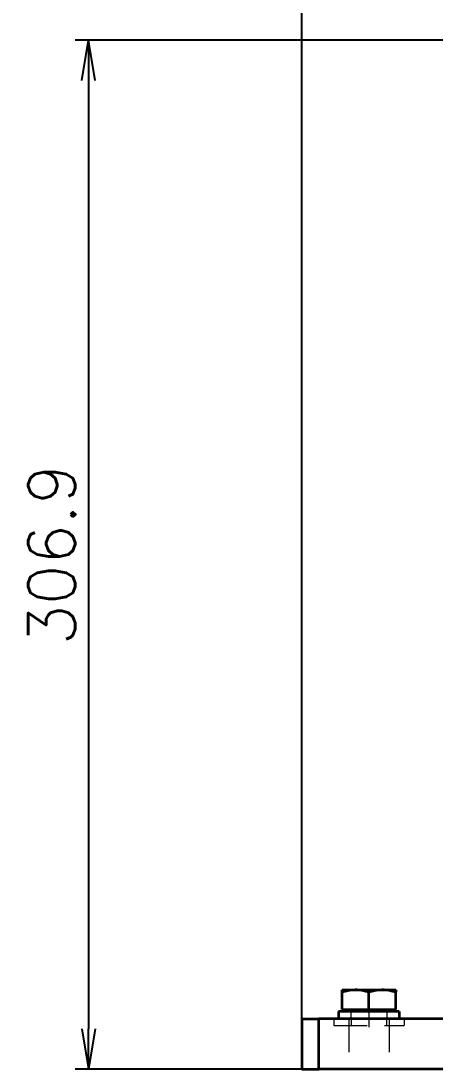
# Model space of a CAD drawing. Header units: millimetres. Extents: x 5606 to 13175, y -3239 to -2051.
# Drawn here: x 6247.1 to 6370.7, y -2572.8 to -2260.1 of the extents above; entities that cross this region are included whole.
import ezdxf

# ---------------------------------------------------------------- set-up
doc = ezdxf.new("R2010")
doc.units = ezdxf.units.MM
doc.linetypes.add('CENTER-HOKUTO', pattern=[23, 20, -1, 1, -1])
doc.linetypes.add('HIDDEN-HOKUTO', pattern=[3.8, 2.5, -1.3])
doc.layers.add('AM_7', color=2, linetype='CENTER-HOKUTO', lineweight=30)
doc.layers.add('AM_HID', color=1, linetype='HIDDEN-HOKUTO', lineweight=25)
doc.layers.add('word_dim', color=253, linetype='Continuous')
doc.styles.get("Standard").update_dxf_attribs({"font": 'romans.shx', "bigfont": 'bigfont.shx'})
doc.dimstyles.new('RS1-4', dxfattribs={"dimscale": 4, "dimtxt": 3.5, "dimasz": 3, "dimexe": 1, "dimexo": 0, "dimgap": 1, "dimtad": 3, "dimdsep": 46, "dimtxsty": 'Standard', "dimblk1": 'OPEN', "dimblk2": 'OPEN', "dimsah": 1, "dimcen": 0, "dimclrd": 256, "dimclre": 256, "dimclrt": 3, "dimadec": 0, "dimazin": 0, "dimtfac": 1, "dimtmove": 0, "dimatfit": 3, "dimldrblk": 'OPEN', "dimfxl": 0, "dimtolj": 1, "dimtzin": 0, "dimarcsym": 0})

# ---------------------------------------------------------------- blocks, each defined once
blk = doc.blocks.new('_Open')
at = {"color": 0, "lineweight": -2}
for p, q in [((-1, 0.167), (0, 0)), ((-1, -0.167), (0, 0)), ((0, 0), (-1, 0))]:
    blk.add_line(p, q, dxfattribs=at)
blk = doc.blocks.new('*D266')
at = {"layer": 'DEFPOINTS', "color": 0, "linetype": 'Continuous', "ltscale": 2}
for p in [(6610.31, -2218.94), (6610.31, -2336.64), (6330.98, -2565.28)]:
    blk.add_point(p, dxfattribs=at)
at = {"layer": 'word_dim', "linetype": 'Continuous', "lineweight": -2, "ltscale": 2}
for p, q in [((6330.98, -2565.28), (6330.98, -2214.94)), ((6610.31, -2336.64), (6610.31, -2214.94)), ((6342.98, -2218.94), (6598.31, -2218.94))]:
    blk.add_line(p, q, dxfattribs=at)
at = {"layer": 'word_dim', "linetype": 'Continuous', "lineweight": -2, "ltscale": 2, "xscale": 12, "yscale": 12, "zscale": 12, "rotation": 180}
blk.add_blockref('_Open', (6330.98, -2218.94), dxfattribs=at)
at = {"layer": 'word_dim', "linetype": 'Continuous', "lineweight": -2, "ltscale": 2, "xscale": 12, "yscale": 12, "zscale": 12}
blk.add_blockref('_Open', (6610.31, -2218.94), dxfattribs=at)
at = {"layer": 'word_dim', "color": 3, "linetype": 'Continuous', "ltscale": 2, "insert": (6470.65, -2207.94), "char_height": 14, "attachment_point": 5}
blk.add_mtext('\\A1;279.33', dxfattribs=at)
blk = doc.blocks.new('*D267')
at = {"layer": 'DEFPOINTS', "color": 0, "linetype": 'Continuous', "ltscale": 2}
for p in [(6483.98, -2265.88), (6267.29, -2572.78), (6445, -2572.78)]:
    blk.add_point(p, dxfattribs=at)
at = {"layer": 'word_dim', "linetype": 'Continuous', "lineweight": -2, "ltscale": 2}
for p, q in [((6483.98, -2265.88), (6263.29, -2265.88)), ((6267.29, -2277.88), (6267.29, -2560.78)), ((6445, -2572.78), (6263.29, -2572.78))]:
    blk.add_line(p, q, dxfattribs=at)
at = {"layer": 'word_dim', "linetype": 'Continuous', "lineweight": -2, "ltscale": 2, "xscale": 12, "yscale": 12, "zscale": 12}
for p, rotation in [((6267.29, -2265.88), 90), ((6267.29, -2572.78), 270)]:
    blk.add_blockref('_Open', p, dxfattribs=dict(at, rotation=rotation))
at = {"layer": 'word_dim', "color": 3, "linetype": 'Continuous', "ltscale": 2, "insert": (6256.29, -2419.33), "char_height": 14, "attachment_point": 5, "rotation": 90}
blk.add_mtext('\\A1;306.9', dxfattribs=at)

msp = doc.modelspace()

# ---------------------------------------------------------------- linework, layer by layer
at = {"color": 7, "lineweight": 35, "ltscale": 0.017898}
for p, q in [((6342.982, -2549.901), (6342.982, -2549.185)), ((6358.982, -2549.185), (6358.982, -2549.901))]:
    msp.add_line(p, q, dxfattribs=at)
at = {"color": 7, "lineweight": 35, "ltscale": 0.4}
msp.add_line((6342.982, -2549.185), (6358.982, -2549.185), dxfattribs=at)
at = {"color": 7, "lineweight": 35, "ltscale": 0.127102}
for p, q in [((6342.982, -2554.985), (6342.982, -2549.901)), ((6350.982, -2554.985), (6350.982, -2549.901)), ((6358.982, -2554.985), (6358.982, -2549.901))]:
    msp.add_line(p, q, dxfattribs=at)
at = {"color": 7, "lineweight": 35, "ltscale": 0.452499}
msp.add_line((6360.032, -2555.585), (6341.932, -2555.585), dxfattribs=at)
at = {"color": 7, "lineweight": 35, "ltscale": 0.055}
for p, q in [((6341.932, -2555.585), (6341.932, -2557.785)), ((6360.032, -2555.585), (6360.032, -2557.785))]:
    msp.add_line(p, q, dxfattribs=at)
at = {"color": 7, "lineweight": 35, "ltscale": 0.2}
for p, q in [((6342.982, -2554.985), (6350.982, -2554.985)), ((6350.982, -2554.985), (6358.982, -2554.985))]:
    msp.add_line(p, q, dxfattribs=at)
at = {"color": 7, "lineweight": 35, "ltscale": 0.015}
for p, q in [((6343.667, -2554.985), (6343.667, -2555.585)), ((6358.297, -2554.985), (6358.297, -2555.585))]:
    msp.add_line(p, q, dxfattribs=at)
at = {"color": 7, "lineweight": 35, "ltscale": 0.125}
for p, q in [((6330.982, -2557.784), (6335.982, -2557.784)), ((6330.982, -2572.784), (6335.982, -2572.784))]:
    msp.add_line(p, q, dxfattribs=at)
at = {"color": 7, "lineweight": 35, "ltscale": 0.375}
for p, q in [((6330.982, -2557.784), (6330.982, -2572.784)), ((6335.982, -2572.784), (6335.982, -2557.784))]:
    msp.add_line(p, q, dxfattribs=at)
at = {"color": 7, "lineweight": 35}
for p, q in [((6470.982, -2557.784), (6335.982, -2557.784)), ((6470.982, -2572.784), (6335.982, -2572.784))]:
    msp.add_line(p, q, dxfattribs=at)
for points in [[(6350.982, -2549.901), (6349.622, -2549.51), (6348.895, -2549.359), (6348.162, -2549.253), (6347.5, -2549.2), (6346.837, -2549.188), (6346.185, -2549.217), (6345.535, -2549.286), (6344.248, -2549.533), (6342.982, -2549.901)], [(6358.982, -2549.901), (6357.622, -2549.51), (6356.895, -2549.359), (6356.162, -2549.253), (6355.5, -2549.2), (6354.837, -2549.188), (6354.185, -2549.217), (6353.535, -2549.286), (6352.248, -2549.533), (6350.982, -2549.901)]]:
    msp.add_lwpolyline(points, dxfattribs=at)
at = {"layer": 'AM_7', "color": 2, "lineweight": 13}
for p, q in [((6350.982, -2548.909), (6350.982, -2550.002)), ((6350.982, -2554.505), (6350.982, -2560.266))]:
    msp.add_line(p, q, dxfattribs=at)
at = {"layer": 'AM_HID', "color": 1, "lineweight": 13, "ltscale": 4}
for p, q in [((6350.982, -2554.985), (6350.982, -2549.901)), ((6345.632, -2555.585), (6345.632, -2557.785)), ((6345.632, -2555.585), (6356.332, -2555.585)), ((6356.332, -2555.585), (6356.332, -2557.785)), ((6335.982, -2557.784), (6335.982, -2572.784)), ((6340.482, -2557.785), (6361.482, -2557.785)), ((6340.482, -2557.785), (6340.482, -2559.785)), ((6340.482, -2559.785), (6361.482, -2559.785)), ((6344.982, -2557.784), (6344.982, -2572.784)), ((6344.982, -2557.784), (6344.982, -2572.784)), ((6345.632, -2557.785), (6356.332, -2557.785)), ((6345.732, -2557.785), (6345.732, -2559.785)), ((6356.232, -2557.785), (6356.232, -2559.785)), ((6356.982, -2557.784), (6356.982, -2572.784)), ((6356.982, -2557.784), (6356.982, -2572.784)), ((6361.482, -2557.785), (6361.482, -2559.785))]:
    msp.add_line(p, q, dxfattribs=at)
for points in [[(6342.982, -2549.901), (6344.343, -2549.51), (6345.07, -2549.359), (6345.802, -2549.253), (6346.464, -2549.2), (6347.128, -2549.188), (6347.78, -2549.217), (6348.43, -2549.286), (6349.717, -2549.533), (6350.982, -2549.901)], [(6350.982, -2549.901), (6352.343, -2549.51), (6353.07, -2549.359), (6353.802, -2549.253), (6354.464, -2549.2), (6355.128, -2549.188), (6355.78, -2549.217), (6356.43, -2549.286), (6357.717, -2549.533), (6358.982, -2549.901)]]:
    msp.add_lwpolyline(points, dxfattribs=at)

# ---------------------------------------------------------------- dimensions: what is measured, and where the dimension line sits
at = {"layer": 'word_dim', "linetype": 'Continuous', "ltscale": 2}
dim = msp.add_linear_dim(base=(6610.313, -2218.944), p1=(6330.982, -2565.284), p2=(6610.313, -2336.642), dimstyle='RS1-4', dxfattribs=at)
dim.commit()
dim.dimension.update_dxf_attribs({"geometry": '*D266', "text_midpoint": (6470.648, -2207.944)})
dim = msp.add_linear_dim(base=(6267.289, -2572.784), p1=(6483.982, -2265.883), p2=(6445.001, -2572.784), angle=90, dimstyle='RS1-4', dxfattribs=at)
dim.commit()
dim.dimension.update_dxf_attribs({"geometry": '*D267', "text_midpoint": (6256.289, -2419.333)})

doc.saveas('drawing.dxf')
